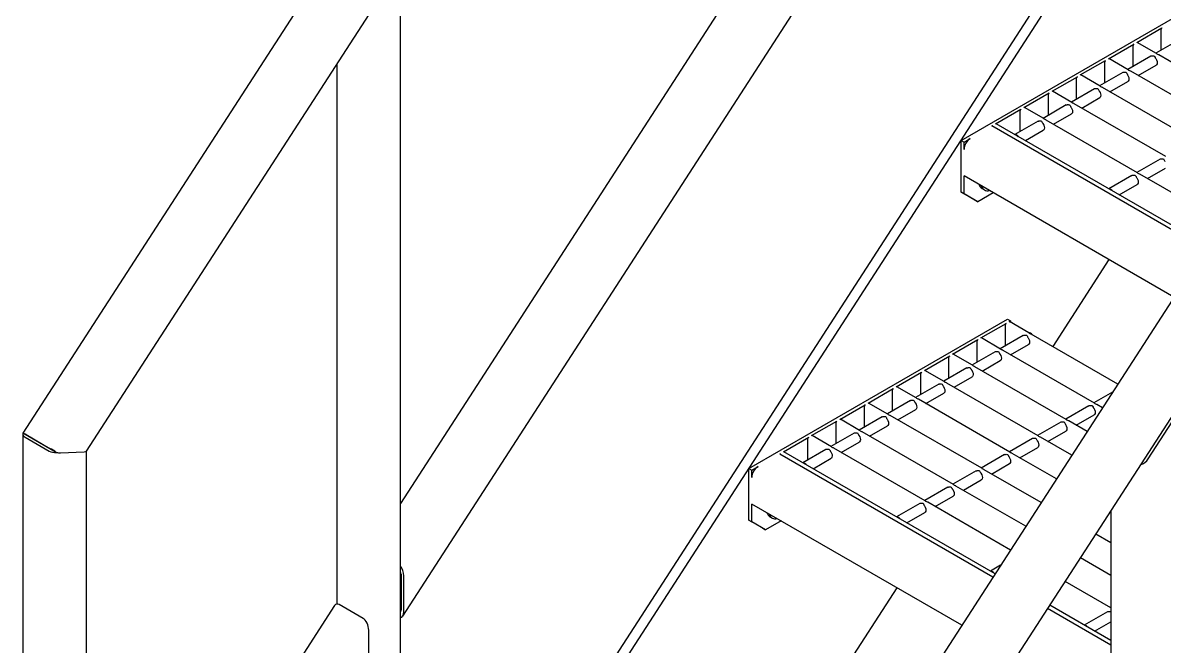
# Model space of a CAD drawing. Header units: millimetres. Extents: x 1293 to 41893, y 1011 to 26911.
# Drawn here: x 4877 to 5460, y 19074 to 19393 of the extents above; entities that cross this region are included whole.
import ezdxf

# ---------------------------------------------------------------- set-up
doc = ezdxf.new("R2010")
doc.units = ezdxf.units.MM
doc.header["$LTSCALE"] = 50

msp = doc.modelspace()

# ---------------------------------------------------------------- linework, layer by layer
at = {"color": 7, "linetype": 'Continuous', "lineweight": 25}
for p, q in [((6261.208068, 21323.3451045), (4877.1569314, 19183.257425)), ((4909.5711599, 19174.0650927), (6283.7970001, 21298.9604174)), ((6656.3393373, 21095.240678), (5272.2882007, 18955.1529985)), ((5304.7024293, 18945.9606662), (6678.9282694, 21070.855991)), ((4900.8061688, 18638.3449715), (6218.2297565, 20675.4098706)), ((4905.2962968, 18635.7528758), (6222.7198846, 20672.8177748)), ((5577.8739139, 19932.8236737), (5069.9059667, 19147.3787456)), ((5071.0589432, 19089.8487338), (5594.7736514, 19899.6420751)), ((5069.9059667, 18900.6262834), (5069.9059667, 19420.8193031)), ((5356.0395319, 19332.7141502), (5488.1241324, 19408.964967)), ((5445.6847619, 19382.7344547), (5458.5847466, 19390.1814574)), ((5458.2105692, 19378.763634), (5458.2105692, 19389.5333632)), ((5431.2880678, 19374.4234201), (5444.1880525, 19381.8704228)), ((5443.8138752, 19370.4525995), (5443.8138752, 19381.2223286)), ((5455.7972428, 19377.07557), (5445.9493237, 19382.7606527)), ((5467.3647256, 19384.048216), (5455.5418413, 19377.2230102)), ((5416.8913737, 19366.1123855), (5429.7913584, 19373.5593882)), ((5441.4005487, 19368.7645354), (5431.5526296, 19374.4496181)), ((5452.9680315, 19375.7371814), (5441.1451472, 19368.9119756)), ((5452.9680315, 19375.7371814), (5453.1683086, 19375.8221291)), ((5503.6919421, 19349.4265486), (5457.0457633, 19376.3548145)), ((5037.35167, 19371.645578), (5037.35167, 19096.0285863)), ((5438.5713374, 19367.4261468), (5426.7484531, 19360.600941)), ((5429.4171811, 19362.1415649), (5429.4171811, 19372.911294)), ((5438.5713374, 19367.4261468), (5438.7716146, 19367.5110946)), ((5489.2952481, 19341.1155141), (5442.6490693, 19368.0437799)), ((5446.437244, 19365.8569132), (5455.6136498, 19371.1543395)), ((5402.4946797, 19357.801351), (5415.3946644, 19365.2483536)), ((5415.020487, 19353.8305303), (5415.020487, 19364.6002595)), ((5427.0038547, 19360.4535009), (5417.1559356, 19366.1385836)), ((5432.0405499, 19357.5458786), (5441.2169557, 19362.8433049)), ((5388.0979856, 19349.4903164), (5400.9979703, 19356.937319)), ((5400.623793, 19345.5194957), (5400.623793, 19356.2892249)), ((5412.6071606, 19352.1424663), (5402.7592415, 19357.827549)), ((5424.1746434, 19359.1151123), (5412.3517591, 19352.2899065)), ((5424.1746434, 19359.1151123), (5424.3749205, 19359.20006)), ((5474.898554, 19332.8044795), (5428.2523752, 19359.7327453)), ((5409.7779493, 19350.8040777), (5397.955065, 19343.9788719)), ((5409.7779493, 19350.8040777), (5409.9782264, 19350.8890254)), ((5460.5018599, 19324.4934449), (5413.8556811, 19351.4217107)), ((5417.6438558, 19349.234844), (5426.8202617, 19354.5322704)), ((5373.7012915, 19341.1792818), (5386.6012763, 19348.6262845)), ((5386.2270989, 19337.2084612), (5386.2270989, 19347.9781903)), ((5398.2104666, 19343.8314317), (5388.3625474, 19349.5165144)), ((5403.2471618, 19340.9238095), (5412.4235676, 19346.2212358)), ((5371.8304049, 19340.0992419), (5372.2045822, 19340.3152499)), ((5480.62495, 19277.2934878), (5371.8304049, 19340.0992419)), ((5481.7264172, 19278.9966305), (5373.9658534, 19341.2054798)), ((5395.3812552, 19342.4930431), (5383.558371, 19335.6678373)), ((5395.3812552, 19342.4930431), (5395.5815324, 19342.5779908)), ((5446.1051659, 19316.1824103), (5399.4589871, 19343.1106761)), ((5356.0395319, 19306.3126639), (5356.0395319, 19332.7141502)), ((5356.0395319, 19332.7141502), (5357.5385983, 19331.8487576)), ((5357.5385983, 19331.8487576), (5360.759234, 19333.707991)), ((5388.8504677, 19332.6127749), (5398.0268735, 19337.9102012)), ((5357.5385983, 19328.1296864), (5357.5385983, 19331.8487576)), ((5457.6726486, 19323.1550563), (5445.8497643, 19316.3298505)), ((5457.6726486, 19323.1550563), (5457.8729258, 19323.240004)), ((5443.2759545, 19314.8440217), (5443.4762317, 19314.9289694)), ((5489.5539575, 19291.0999568), (5447.3536864, 19315.4616548)), ((5451.1418611, 19313.2747881), (5460.3182669, 19318.5722144)), ((5357.5385983, 19305.4472714), (5357.5385983, 19314.5653104)), ((5464.715446, 19252.6934332), (5357.5385983, 19314.5653104)), ((5443.2759545, 19314.8440217), (5431.4530703, 19308.0188159)), ((5436.745167, 19304.9637535), (5445.9215729, 19310.2611798)), ((5356.0395319, 19306.3126639), (5357.5385983, 19305.4472714)), ((5363.1105997, 19302.2292964), (5356.0395319, 19306.3126639)), ((5364.6096661, 19301.3639038), (5357.5385983, 19305.4472714)), ((5372.5081246, 19305.9235868), (5364.6096661, 19301.3639038)), ((5366.7783502, 19308.0970325), (5367.9733607, 19307.4071676)), ((5363.1105997, 19302.2292964), (5364.6096661, 19301.3639038)), ((5431.5595862, 19271.8339036), (5402.8558358, 19227.4507584)), ((5247.7044878, 19165.2011971), (5379.7890883, 19241.4520139)), ((5366.1431059, 19231.8435708), (5379.0430906, 19239.2905734)), ((5379.7890883, 19241.4520139), (5381.2881547, 19240.5866213)), ((5380.5398, 19240.1546054), (5381.2881547, 19240.5866213)), ((5390.6522809, 19234.4957207), (5380.8043618, 19240.1808034)), ((5381.2881547, 19240.5866213), (5381.2881547, 19239.9015157)), ((5378.6689133, 19227.8727501), (5378.6689133, 19238.6424793)), ((5436.0116956, 19208.310288), (5391.9008015, 19233.7749651)), ((5351.7464118, 19223.5325362), (5364.6463966, 19230.9795389)), ((5364.2722192, 19219.5617156), (5364.2722192, 19230.3314447)), ((5376.2555869, 19226.1846861), (5366.4076677, 19231.8697688)), ((5387.8230696, 19233.1573321), (5376.0001853, 19226.3321263)), ((5381.2922821, 19223.2770638), (5390.4686879, 19228.5744902)), ((5387.8230696, 19233.1573321), (5388.0233467, 19233.2422798)), ((5337.3497178, 19215.2215016), (5350.2497025, 19222.6685043)), ((5349.8755252, 19211.250681), (5349.8755252, 19222.0204101)), ((5361.8588928, 19217.8736515), (5352.0109737, 19223.5587342)), ((5373.4263755, 19224.8462975), (5361.6034913, 19218.0210917)), ((5373.4263755, 19224.8462975), (5373.6266527, 19224.9312452)), ((5424.1502862, 19198.5356647), (5377.5041074, 19225.4639305)), ((5359.0296815, 19216.5352629), (5347.2067972, 19209.7100571)), ((5359.0296815, 19216.5352629), (5359.2299586, 19216.6202106)), ((5409.7535921, 19190.2246301), (5363.1074133, 19217.152896)), ((5366.895588, 19214.9660293), (5376.0719939, 19220.2634556)), ((5322.9530237, 19206.910467), (5335.8530084, 19214.3574697)), ((5335.4788311, 19202.9396464), (5335.4788311, 19213.7093755)), ((5347.4621987, 19209.5626169), (5337.6142796, 19215.2476996)), ((5352.4988939, 19206.6549947), (5361.6752998, 19211.952421)), ((5308.5563297, 19198.5994325), (5321.4563144, 19206.0464351)), ((5321.082137, 19194.6286118), (5321.082137, 19205.398341)), ((5333.0655047, 19201.2515824), (5323.2175855, 19206.9366651)), ((5344.6329874, 19208.2242284), (5332.8101031, 19201.3990225)), ((5344.6329874, 19208.2242284), (5344.8332646, 19208.3091761)), ((5395.356898, 19181.9135956), (5348.7107193, 19208.8418614)), ((5318.6688106, 19192.9405478), (5308.8208915, 19198.6256305)), ((5330.2362933, 19199.9131938), (5318.4134091, 19193.087988)), ((5330.2362933, 19199.9131938), (5330.4365705, 19199.9981415)), ((5380.960204, 19173.602561), (5334.3140252, 19200.5308268)), ((5338.1021999, 19198.3439601), (5347.2786057, 19203.6413865)), ((5433.2950782, 19204.1097211), (5423.8948846, 19198.6831049)), ((5294.1596356, 19190.2883979), (5307.0596203, 19197.7354006)), ((5306.685443, 19186.3175772), (5306.685443, 19197.0873064)), ((5323.7055058, 19190.0329255), (5332.8819117, 19195.3303519)), ((5421.3210749, 19197.1972761), (5409.4981906, 19190.3720703)), ((5414.7902873, 19187.3170079), (5423.9666932, 19192.6144342)), ((5421.3210749, 19197.1972761), (5421.521352, 19197.2822238)), ((5428.1841553, 19196.2069617), (5425.3988067, 19197.8149092)), ((5279.7629415, 19181.9773633), (5292.6629262, 19189.424366)), ((5292.2887489, 19178.0065427), (5292.2887489, 19188.7762718)), ((5304.2721165, 19184.6295132), (5294.4241974, 19190.3145959)), ((5315.8395993, 19191.6021592), (5304.016715, 19184.7769534)), ((5309.3088117, 19181.721891), (5318.4852176, 19187.0193173)), ((5315.8395993, 19191.6021592), (5316.0398764, 19191.6871069)), ((5366.5635099, 19165.2915264), (5319.9173311, 19192.2197922)), ((5406.9243808, 19188.8862415), (5395.1014965, 19182.0610357)), ((5406.9243808, 19188.8862415), (5407.1246579, 19188.9711893)), ((5420.356615, 19184.1036353), (5411.0021126, 19189.5038746)), ((5451.6337696, 19170.2024377), (5463.846918, 19189.087006)), ((4877.074133, 19182.7869941), (4877.074133, 18826.4330227)), ((4894.1517339, 19173.4363537), (4877.153742, 19183.2490855)), ((4878.264451, 19181.1280528), (4890.4775993, 19174.0775523)), ((4878.7222947, 19182.5261632), (4890.935443, 19175.4756628)), ((5265.3662475, 19173.6663287), (5278.2662322, 19181.1133314)), ((5289.8754225, 19176.3184786), (5280.0275034, 19182.0035613)), ((5301.4429052, 19183.2911246), (5289.6200209, 19176.4659188)), ((5301.4429052, 19183.2911246), (5301.6431824, 19183.3760723)), ((5352.1668158, 19156.9804918), (5305.5206371, 19183.9087576)), ((5412.5290747, 19172.000309), (5396.6054186, 19181.19284)), ((5400.3935932, 19179.0059733), (5409.5699991, 19184.3033996)), ((5277.8920548, 19169.6955081), (5277.8920548, 19180.4652372)), ((5287.0462111, 19174.98009), (5287.2464883, 19175.0650377)), ((5337.7701218, 19148.6694572), (5291.123943, 19175.5977231)), ((5294.9121177, 19173.4108564), (5304.0885235, 19178.7082827)), ((5392.5276867, 19180.575207), (5380.7048024, 19173.7500011)), ((5385.9968992, 19170.6949387), (5395.173305, 19175.9923651)), ((5392.5276867, 19180.575207), (5392.7279639, 19180.6601547)), ((4896.2249632, 19173.2203169), (4908.4381116, 19173.6943439)), ((4909.6284296, 18864.8791846), (4909.6284296, 19174.1536458)), ((5263.4953608, 19172.5862888), (5263.8695381, 19172.8022968)), ((5372.2899059, 19109.7805348), (5263.4953608, 19172.5862888)), ((5373.3913732, 19111.4836774), (5265.6308093, 19173.6925267)), ((5287.0462111, 19174.98009), (5275.2233269, 19168.1548842)), ((5280.5154236, 19165.0998218), (5289.6918295, 19170.3972481)), ((5378.1309927, 19172.2641724), (5366.3081084, 19165.4389666)), ((5378.1309927, 19172.2641724), (5378.3312698, 19172.3491201)), ((5404.7015344, 19159.8969827), (5382.2087245, 19172.8818054)), ((5247.7044878, 19165.2011971), (5249.2035542, 19164.3358045)), ((5247.7044878, 19138.7997109), (5247.7044878, 19165.2011971)), ((5249.2035542, 19164.3358045), (5252.4241899, 19166.1950379)), ((5249.2035542, 19160.6167333), (5249.2035542, 19164.3358045)), ((5363.7342986, 19163.9531378), (5351.9114143, 19157.127932)), ((5363.7342986, 19163.9531378), (5363.9345757, 19164.0380855)), ((5396.8739941, 19147.7936564), (5367.8120304, 19164.5707708)), ((5371.6002051, 19162.3839041), (5380.776611, 19167.6813305)), ((5357.2035111, 19154.0728696), (5366.3799169, 19159.3702959)), ((5349.3376045, 19155.6421032), (5337.5147202, 19148.8168974)), ((5349.3376045, 19155.6421032), (5349.5378817, 19155.7270509)), ((5389.0464538, 19135.69033), (5353.4153364, 19156.2597363)), ((5249.2035542, 19137.9343183), (5249.2035542, 19147.0523573)), ((5356.3804019, 19085.1804802), (5249.2035542, 19147.0523573)), ((5334.9409105, 19147.3310686), (5323.1180262, 19140.5058628)), ((5334.9409105, 19147.3310686), (5335.1411876, 19147.4160164)), ((5381.2189135, 19123.5870037), (5339.0186423, 19147.9487017)), ((5342.806817, 19145.761835), (5351.9832228, 19151.0592613)), ((5258.4433061, 19140.5840794), (5259.6383166, 19139.8942145)), ((5328.4101229, 19137.4508004), (5337.5865288, 19142.7482268)), ((5432.4829393, 19143.5411516), (5432.4829393, 18867.9241598)), ((5247.7044878, 19138.7997109), (5249.2035542, 19137.9343183)), ((5254.7755556, 19134.7163433), (5247.7044878, 19138.7997109)), ((5256.274622, 19133.8509507), (5249.2035542, 19137.9343183)), ((5254.7755556, 19134.7163433), (5256.274622, 19133.8509507)), ((5264.1730805, 19138.4106337), (5256.274622, 19133.8509507)), ((5432.4829393, 19127.2370498), (5424.8051339, 19131.6693526)), ((5432.4829393, 19110.6149806), (5416.9775936, 19119.5660262)), ((5070.1524896, 19111.2900829), (5070.1524896, 19092.8795415)), ((5376.2256744, 19115.8662128), (5371.0127255, 19112.8568414)), ((5071.5893306, 19092.0500709), (5071.5893306, 19110.4606123)), ((5432.4829393, 19093.9929115), (5409.1500533, 19107.4626999)), ((5323.2245421, 19104.3209506), (5294.5207917, 19059.9378053)), ((5036.1986935, 19095.2589084), (4909.6284296, 18899.549765)), ((5050.7551364, 19088.6800216), (5038.5419881, 19095.7305221)), ((5432.4829393, 19075.0318362), (5400.2210457, 19093.656231)), ((5432.4829393, 19077.3708423), (5401.322513, 19095.3593736)), ((5430.7303091, 19092.0330259), (5418.9074248, 19085.2078201)), ((5430.7303091, 19092.0330259), (5430.9305862, 19092.1179736)), ((5053.6288183, 19064.2786469), (5053.6288183, 19082.6891882)), ((5424.1995215, 19082.1527576), (5432.4829393, 19086.9346729))]:
    msp.add_line(p, q, dxfattribs=at)
at = {"color": 7, "linetype": 'Continuous', "lineweight": 25, "flags": 128}
for points in [[(5455.4133727, 19374.5260813), (5455.8188948, 19373.8101722), (5456.0766273, 19373.0590182), (5456.1616431, 19372.3452689), (5456.0657196, 19371.7379564), (5455.7981343, 19371.2958184), (5455.6136498, 19371.1543395)], [(5441.0166786, 19366.2150467), (5441.4222007, 19365.4991377), (5441.6799333, 19364.7479836), (5441.764949, 19364.0342344), (5441.6690255, 19363.4269218), (5441.4014402, 19362.9847838), (5441.2169557, 19362.8433049)], [(5426.6199845, 19357.9040121), (5427.0255066, 19357.1881031), (5427.2832392, 19356.4369491), (5427.368255, 19355.7231998), (5427.2723315, 19355.1158873), (5427.0047462, 19354.6737493), (5426.8202617, 19354.5322704)], [(5412.2232905, 19349.5929775), (5412.6288126, 19348.8770685), (5412.8865451, 19348.1259145), (5412.9715609, 19347.4121652), (5412.8756374, 19346.8048527), (5412.6080521, 19346.3627147), (5412.4235676, 19346.2212358)], [(5397.8265964, 19341.2819429), (5398.2321185, 19340.5660339), (5398.4898511, 19339.8148799), (5398.5748669, 19339.1011306), (5398.4789433, 19338.4938181), (5398.211358, 19338.0516801), (5398.0268735, 19337.9102012)], [(5445.7212957, 19313.6329216), (5446.1268178, 19312.9170125), (5446.3845504, 19312.1658585), (5446.4695662, 19311.4521092), (5446.3736427, 19310.8447967), (5446.1060573, 19310.4026587), (5445.9215729, 19310.2611798)], [(5390.2684108, 19231.9462319), (5390.6739329, 19231.2303229), (5390.9316654, 19230.4791689), (5391.0166812, 19229.7654196), (5390.9207577, 19229.1581071), (5390.6531724, 19228.7159691), (5390.4686879, 19228.5744902)], [(5375.8717167, 19223.6351973), (5376.2772388, 19222.9192883), (5376.5349714, 19222.1681343), (5376.6199872, 19221.454385), (5376.5240637, 19220.8470725), (5376.2564783, 19220.4049345), (5376.0719939, 19220.2634556)], [(5361.4750226, 19215.3241628), (5361.8805447, 19214.6082537), (5362.1382773, 19213.8570997), (5362.2232931, 19213.1433504), (5362.1273696, 19212.5360379), (5361.8597843, 19212.0938999), (5361.6752998, 19211.952421)], [(5347.0783286, 19207.0131282), (5347.4838507, 19206.2972192), (5347.7415832, 19205.5460651), (5347.826599, 19204.8323159), (5347.7306755, 19204.2250034), (5347.4630902, 19203.7828653), (5347.2786057, 19203.6413865)], [(5332.6816345, 19198.7020936), (5333.0871566, 19197.9861846), (5333.3448892, 19197.2350306), (5333.429905, 19196.5212813), (5333.3339815, 19195.9139688), (5333.0663961, 19195.4718308), (5332.8819117, 19195.3303519)], [(5423.766416, 19195.986176), (5424.1719381, 19195.2702669), (5424.4296707, 19194.5191129), (5424.5146865, 19193.8053636), (5424.418763, 19193.1980511), (5424.1511776, 19192.7559131), (5423.9666932, 19192.6144342)], [(5318.2849405, 19190.391059), (5318.6904626, 19189.67515), (5318.9481951, 19188.923996), (5319.0332109, 19188.2102467), (5318.9372874, 19187.6029342), (5318.6697021, 19187.1607962), (5318.4852176, 19187.0193173)], [(5409.369722, 19187.6751414), (5409.7752441, 19186.9592323), (5410.0329766, 19186.2080783), (5410.1179924, 19185.4943291), (5410.0220689, 19184.8870165), (5409.7544836, 19184.4448785), (5409.5699991, 19184.3033996)], [(5303.8882464, 19182.0800244), (5304.2937685, 19181.3641154), (5304.551501, 19180.6129614), (5304.6365168, 19179.8992121), (5304.5405933, 19179.2918996), (5304.273008, 19178.8497616), (5304.0885235, 19178.7082827)], [(5394.9730279, 19179.3641068), (5395.37855, 19178.6481978), (5395.6362826, 19177.8970438), (5395.7212983, 19177.1832945), (5395.6253748, 19176.575982), (5395.3577895, 19176.1338439), (5395.173305, 19175.9923651)], [(5289.4915523, 19173.7689899), (5289.8970744, 19173.0530808), (5290.154807, 19172.3019268), (5290.2398228, 19171.5881776), (5290.1438993, 19170.980865), (5289.8763139, 19170.538727), (5289.6918295, 19170.3972481)], [(5380.5763338, 19171.0530722), (5380.9818559, 19170.3371632), (5381.2395885, 19169.5860092), (5381.3246043, 19168.8722599), (5381.2286808, 19168.2649474), (5380.9610955, 19167.8228094), (5380.776611, 19167.6813305)], [(5366.1796398, 19162.7420376), (5366.5851619, 19162.0261286), (5366.8428944, 19161.2749746), (5366.9279102, 19160.5612253), (5366.8319867, 19159.9539128), (5366.5644014, 19159.5117748), (5366.3799169, 19159.3702959)], [(5351.7829457, 19154.4310031), (5352.1884678, 19153.715094), (5352.4462004, 19152.96394), (5352.5312161, 19152.2501907), (5352.4352926, 19151.6428782), (5352.1677073, 19151.2007402), (5351.9832228, 19151.0592613)], [(5337.3862516, 19146.1199685), (5337.7917737, 19145.4040595), (5338.0495063, 19144.6529054), (5338.1345221, 19143.9391562), (5338.0385986, 19143.3318437), (5337.7710133, 19142.8897056), (5337.5865288, 19142.7482268)]]:
    msp.add_lwpolyline(points, dxfattribs=at)
at = {"color": 7, "linetype": 'Continuous', "lineweight": 25}
for centre, radius, start, end in [((5459.0229544, 19389.4963952), 0.8132259, 122.60547834, 177.3945215138), ((5444.6262604, 19381.1853606), 0.8132259, 122.6054783408, 177.3945215139), ((5445.8397654, 19382.5180883), 0.2661588, 65.6928809544, 125.6175774757), ((5430.2295663, 19372.874326), 0.8132259, 122.6054783407, 177.3945215139), ((5431.4430713, 19374.2070538), 0.2661588, 65.6928809559, 125.617577474), ((5415.8328722, 19364.5632914), 0.8132259, 122.60547834, 177.3945215139), ((5417.0463773, 19365.8960192), 0.2661588, 65.6928809543, 125.6175774761), ((5401.4361782, 19356.2522569), 0.8132259, 122.6054783401, 177.3945215139), ((5402.6496832, 19357.5849846), 0.2661588, 65.6928809554, 125.6175774743), ((5387.0394841, 19347.9412223), 0.8132259, 122.6054783402, 177.3945215139), ((5388.2529891, 19349.27395), 0.2661588, 65.6928809534, 125.6175774763), ((5372.6086012, 19339.6675435), 0.7633838, 121.9546285228, 151.1432001715), ((5373.8562951, 19340.9629154), 0.2661588, 65.6928809505, 125.6175774774), ((5364.5309959, 19327.8114935), 6.9996336, 122.60547834, 177.3945215144), ((5383.451537, 19333.18696), 2.4244652, 35.2646626075, 84.7407139251), ((5368.5673406, 19310.9880425), 3.3998528, 195.28401871, 238.20445507), ((5369.6047, 19310.2330365), 3.2287492, 194.9407146414, 285.0646618913), ((5431.3462363, 19305.5379386), 2.4244652, 35.2646626075, 84.7407139251), ((5379.4812985, 19238.6055112), 0.8132259, 122.6054783395, 177.3945215148), ((5380.6948035, 19239.938239), 0.2661588, 65.6928809544, 125.6175774752), ((5390.2900455, 19232.1622835), 2.4244652, 35.2646626079, 84.7407139247), ((5365.0846044, 19230.2944767), 0.8132259, 122.6054783403, 177.3945215146), ((5366.2981094, 19231.6272044), 0.2661588, 65.6928809526, 125.6175774752), ((5350.6879103, 19221.9834421), 0.8132259, 122.6054783394, 177.3945215151), ((5351.9014154, 19223.3161698), 0.2661588, 65.6928809558, 125.6175774743), ((5336.2912163, 19213.6724075), 0.8132259, 122.60547834, 177.3945215141), ((5337.5047213, 19215.0051353), 0.2661588, 65.6928809558, 125.6175774739), ((5321.8945222, 19205.3613729), 0.8132259, 122.6054783401, 177.3945215139), ((5323.1080272, 19206.6941007), 0.2661588, 65.6928809541, 125.6175774758), ((5308.7113332, 19198.3830661), 0.2661588, 65.6928809559, 125.6175774735), ((5307.4978281, 19197.0503384), 0.8132259, 122.6054783394, 177.3945215153), ((5293.1011341, 19188.7393038), 0.8132259, 122.6054783403, 177.3945215146), ((5294.3146391, 19190.0720315), 0.2661588, 65.6928809541, 125.6175774743), ((4878.9369866, 19182.8315713), 1.8314692, 166.8226006011, 248.4562872504), ((4876.3376489, 19179.4152404), 3.9197419, 52.5284034951, 77.9830698206), ((5278.70444, 19180.4282692), 0.8132259, 122.6054783397, 177.3945215148), ((5279.9179451, 19181.7609969), 0.2661588, 65.6928809558, 125.6175774743), ((4864.8002578, 19130.7006892), 51.844442, 55.5181540322, 59.7278590465), ((4893.3255474, 19179.5494041), 6.1686279, 242.5042650815, 277.6969593149), ((5264.2735571, 19172.1545905), 0.7633838, 121.9546285236, 151.1432001707), ((5265.521251, 19173.4499624), 0.2661588, 65.6928809526, 125.6175774767), ((5256.1959518, 19160.2985404), 6.9996336, 122.6054783401, 177.3945215144), ((5275.1164929, 19165.6740069), 2.4244652, 35.2646626081, 84.7407139246), ((5260.2322966, 19143.4750894), 3.3998528, 195.2840187098, 238.2044550703), ((5261.269656, 19142.7200834), 3.2287492, 194.9407146412, 285.0646618915), ((5323.0111923, 19138.0249855), 2.4244652, 35.2646626081, 84.7407139247), ((5370.9058916, 19110.3759641), 2.4244652, 35.2646626079, 84.7407139249), ((5418.8005909, 19082.7269427), 2.4244652, 35.264662608, 84.7407139248)]:
    msp.add_arc(centre, radius, start, end, dxfattribs=at)
for centre, major_axis, ratio, start_param, end_param in [((4893.3512813, 19174.8792582), (4.0496573, -1.1954056), 0.2853703663, 4.9946861633, 5.5818263169), ((4905.5644296, 19175.3532852), (4.0496573, -1.1954056), 0.2853703663, 5.5818263169, 6.199146134), ((5448.7600877, 19171.861379), (3.0191428, 4.3512087), 0.6252181078, 3.7363115455, 4.7643820231), ((5068.7156486, 19112.1195535), (-1.4725211, 4.5700254), 0.5399833694, 4.1743929021, 5.3181106425), ((5068.7156486, 19112.1195535), (-0.7362606, 2.2850127), 0.5399833694, 4.1743929021, 4.7688956248), ((5038.5419881, 19091.39863), (-1.4725211, 4.5700254), 0.5399833694, 5.7451892289, 6.6986657386), ((5050.7551364, 19084.3481295), (-1.4725211, 4.5700254), 0.5399833694, 4.1743929021, 5.7451892289), ((5068.7156486, 19093.7090122), (-0.7362606, 2.2850127), 0.5399833694, 3.557073085, 4.1743929021), ((5068.7156486, 19093.7090122), (-1.4725211, 4.5700254), 0.5399833694, 3.0306751617, 4.1743929021)]:
    msp.add_ellipse(centre, major_axis=major_axis, ratio=ratio, start_param=start_param, end_param=end_param, dxfattribs=at)
for points, knots in [([(5453.1683086, 19375.8221291), (5453.2327237, 19375.8382872), (5453.443974, 19375.8912778), (5453.9600678, 19375.9283017), (5454.4200931, 19375.8760166), (5454.6624024, 19375.8227741), (5454.665018, 19375.8221994)], [0, 0, 0, 0, 0.1723614537, 0.5652622383, 0.9953071929, 1, 1, 1, 1]), ([(5454.665018, 19375.8221994), (5454.666017, 19375.8206874), (5454.7910742, 19375.6314308), (5454.9772165, 19375.2795153), (5455.2362278, 19374.7957236), (5455.3694975, 19374.5928661), (5455.4133727, 19374.5260813)], [0, 0, 0, 0, 0.00469712726, 0.5879730072, 0.8643521995, 1, 1, 1, 1]), ([(5456.1617273, 19376.6862313), (5456.1607285, 19376.68774), (5456.0444952, 19376.863314), (5455.9184843, 19376.9641357), (5455.7935563, 19377.0640911)], [0, 0, 0, 0, 0.0085933525, 1, 1, 1, 1]), ([(5457.0341324, 19376.3380703), (5456.9831161, 19376.3742129), (5456.7239005, 19376.5578549), (5456.4066021, 19376.6319631), (5456.1643424, 19376.6856517), (5456.1617273, 19376.6862313)], [0, 0, 0, 0, 0.1951000564, 0.9913114514, 1, 1, 1, 1]), ([(5438.7716146, 19367.5110946), (5438.8360296, 19367.5272526), (5439.0472799, 19367.5802433), (5439.5633737, 19367.6172671), (5440.023399, 19367.5649821), (5440.2657083, 19367.5117395), (5440.2683239, 19367.5111648)], [0, 0, 0, 0, 0.1723614537, 0.5652622383, 0.9953071929, 1, 1, 1, 1]), ([(5440.2683239, 19367.5111648), (5440.269323, 19367.5096529), (5440.3943801, 19367.3203962), (5440.5805224, 19366.9684807), (5440.8395337, 19366.484689), (5440.9728035, 19366.2818315), (5441.0166786, 19366.2150467)], [0, 0, 0, 0, 0.0046971273, 0.5879730072, 0.8643521995, 1, 1, 1, 1]), ([(5441.7650333, 19368.3751967), (5441.7640344, 19368.3767055), (5441.6478011, 19368.5522794), (5441.5217903, 19368.6531012), (5441.3968623, 19368.7530565)], [0, 0, 0, 0, 0.0085933525, 1, 1, 1, 1]), ([(5442.6374383, 19368.0270357), (5442.5864221, 19368.0631783), (5442.3272064, 19368.2468203), (5442.009908, 19368.3209285), (5441.7676484, 19368.3746171), (5441.7650333, 19368.3751967)], [0, 0, 0, 0, 0.19510005641, 0.99131145138, 1, 1, 1, 1]), ([(5424.3749205, 19359.20006), (5424.4393356, 19359.216218), (5424.6505859, 19359.2692087), (5425.1666797, 19359.3062325), (5425.6267049, 19359.2539475), (5425.8690142, 19359.2007049), (5425.8716299, 19359.2001302)], [0, 0, 0, 0, 0.1723614537, 0.5652622383, 0.9953071929, 1, 1, 1, 1]), ([(5425.8716299, 19359.2001302), (5425.8726289, 19359.1986183), (5425.997686, 19359.0093616), (5426.1838284, 19358.6574461), (5426.4428397, 19358.1736544), (5426.5761094, 19357.970797), (5426.6199845, 19357.9040121)], [0, 0, 0, 0, 0.0046971273, 0.5879730072, 0.8643521995, 1, 1, 1, 1]), ([(5427.3683392, 19360.0641621), (5427.3673404, 19360.0656709), (5427.2511071, 19360.2412448), (5427.1250962, 19360.3420666), (5427.0001682, 19360.442022)], [0, 0, 0, 0, 0.0085933525, 1, 1, 1, 1]), ([(5428.2407442, 19359.7160012), (5428.189728, 19359.7521437), (5427.9305123, 19359.9357857), (5427.6132139, 19360.0098939), (5427.3709543, 19360.0635826), (5427.3683392, 19360.0641621)], [0, 0, 0, 0, 0.1951000564, 0.9913114514, 1, 1, 1, 1]), ([(5409.9782264, 19350.8890254), (5410.0426415, 19350.9051835), (5410.2538918, 19350.9581741), (5410.7699856, 19350.9951979), (5411.2300109, 19350.9429129), (5411.4723202, 19350.8896703), (5411.4749358, 19350.8890956)], [0, 0, 0, 0, 0.1723614537, 0.5652622383, 0.9953071929, 1, 1, 1, 1]), ([(5411.4749358, 19350.8890956), (5411.4759348, 19350.8875837), (5411.600992, 19350.698327), (5411.7871343, 19350.3464116), (5412.0461456, 19349.8626198), (5412.1794153, 19349.6597624), (5412.2232905, 19349.5929775)], [0, 0, 0, 0, 0.0046971273, 0.5879730072, 0.8643521995, 1, 1, 1, 1]), ([(5412.9716451, 19351.7531275), (5412.9706463, 19351.7546363), (5412.854413, 19351.9302102), (5412.7284021, 19352.031032), (5412.6034741, 19352.1309874)], [0, 0, 0, 0, 0.0085933525, 1, 1, 1, 1]), ([(5413.8440502, 19351.4049666), (5413.7930339, 19351.4411092), (5413.5338183, 19351.6247511), (5413.2165199, 19351.6988593), (5412.9742602, 19351.752548), (5412.9716451, 19351.7531275)], [0, 0, 0, 0, 0.19510005641, 0.99131145138, 1, 1, 1, 1]), ([(5395.5815324, 19342.5779908), (5395.6459474, 19342.5941489), (5395.8571977, 19342.6471395), (5396.3732915, 19342.6841633), (5396.8333168, 19342.6318783), (5397.0756261, 19342.5786358), (5397.0782417, 19342.578061)], [0, 0, 0, 0, 0.1723614537, 0.5652622383, 0.9953071929, 1, 1, 1, 1]), ([(5397.0782417, 19342.578061), (5397.0792408, 19342.5765491), (5397.2042979, 19342.3872925), (5397.3904402, 19342.035377), (5397.6494515, 19341.5515853), (5397.7827213, 19341.3487278), (5397.8265964, 19341.2819429)], [0, 0, 0, 0, 0.00469712726, 0.5879730072, 0.8643521995, 1, 1, 1, 1]), ([(5398.5749511, 19343.442093), (5398.5739522, 19343.4436017), (5398.4577189, 19343.6191757), (5398.3317081, 19343.7199974), (5398.2067801, 19343.8199528)], [0, 0, 0, 0, 0.0085933525, 1, 1, 1, 1]), ([(5399.4473561, 19343.093932), (5399.3963399, 19343.1300746), (5399.1371242, 19343.3137166), (5398.8198258, 19343.3878247), (5398.5775662, 19343.4415134), (5398.5749511, 19343.442093)], [0, 0, 0, 0, 0.19510005641, 0.99131145138, 1, 1, 1, 1]), ([(5457.8729258, 19323.240004), (5457.9373408, 19323.2561621), (5458.1485911, 19323.3091527), (5458.6646849, 19323.3461765), (5459.1247102, 19323.2938915), (5459.3670195, 19323.240649), (5459.3696351, 19323.2400742)], [0, 0, 0, 0, 0.1723614537, 0.5652622384, 0.9953071929, 1, 1, 1, 1]), ([(5459.3696351, 19323.2400742), (5459.3706341, 19323.2385623), (5459.4956913, 19323.0493056), (5459.6818336, 19322.6973902), (5459.9408449, 19322.2135985), (5460.0741146, 19322.010741), (5460.1179898, 19321.9439561)], [0, 0, 0, 0, 0.0046971273, 0.5879730073, 0.8643521995, 1, 1, 1, 1]), ([(5443.4762317, 19314.9289694), (5443.5406468, 19314.9451275), (5443.7518971, 19314.9981181), (5444.2679909, 19315.035142), (5444.7280161, 19314.9828569), (5444.9703254, 19314.9296144), (5444.972941, 19314.9290397)], [0, 0, 0, 0, 0.1723614537, 0.5652622384, 0.9953071929, 1, 1, 1, 1]), ([(5444.972941, 19314.9290397), (5444.9739401, 19314.9275277), (5445.0989972, 19314.7382711), (5445.2851395, 19314.3863556), (5445.5441509, 19313.9025639), (5445.6774206, 19313.6997064), (5445.7212957, 19313.6329216)], [0, 0, 0, 0, 0.0046971273, 0.5879730073, 0.8643521995, 1, 1, 1, 1]), ([(5446.4696504, 19315.7930716), (5446.4686516, 19315.7945803), (5446.3524182, 19315.9701543), (5446.2264074, 19316.070976), (5446.1014794, 19316.1709314)], [0, 0, 0, 0, 0.0085933525, 1, 1, 1, 1]), ([(5447.3420554, 19315.4449106), (5447.2910392, 19315.4810532), (5447.0318235, 19315.6646952), (5446.7145251, 19315.7388034), (5446.4722655, 19315.792492), (5446.4696504, 19315.7930716)], [0, 0, 0, 0, 0.1951000565, 0.9913114514, 1, 1, 1, 1]), ([(5388.0233467, 19233.2422798), (5388.0877618, 19233.2584379), (5388.2990121, 19233.3114285), (5388.8151059, 19233.3484523), (5389.2751312, 19233.2961673), (5389.5174405, 19233.2429247), (5389.5200561, 19233.24235)], [0, 0, 0, 0, 0.1723614537, 0.5652622383, 0.9953071929, 1, 1, 1, 1]), ([(5391.0167655, 19234.1063819), (5391.0157666, 19234.1078907), (5390.8995333, 19234.2834646), (5390.7735224, 19234.3842864), (5390.6485944, 19234.4842418)], [0, 0, 0, 0, 0.0085933525, 1, 1, 1, 1]), ([(5391.8891705, 19233.758221), (5391.8381542, 19233.7943636), (5391.5789386, 19233.9780055), (5391.2616402, 19234.0521137), (5391.0193805, 19234.1058024), (5391.0167655, 19234.1063819)], [0, 0, 0, 0, 0.1951000564, 0.9913114514, 1, 1, 1, 1]), ([(5389.5200561, 19233.24235), (5389.5210551, 19233.2408381), (5389.6461123, 19233.0515814), (5389.8322546, 19232.699666), (5390.0912659, 19232.2158742), (5390.2245356, 19232.0130168), (5390.2684108, 19231.9462319)], [0, 0, 0, 0, 0.0046971273, 0.5879730072, 0.8643521995, 1, 1, 1, 1]), ([(5373.6266527, 19224.9312452), (5373.6910678, 19224.9474033), (5373.9023181, 19225.0003939), (5374.4184119, 19225.0374177), (5374.8784371, 19224.9851327), (5375.1207464, 19224.9318902), (5375.123362, 19224.9313154)], [0, 0, 0, 0, 0.1723614537, 0.5652622383, 0.9953071929, 1, 1, 1, 1]), ([(5375.123362, 19224.9313154), (5375.1243611, 19224.9298035), (5375.2494182, 19224.7405468), (5375.4355605, 19224.3886314), (5375.6945718, 19223.9048397), (5375.8278416, 19223.7019822), (5375.8717167, 19223.6351973)], [0, 0, 0, 0, 0.00469712726, 0.5879730072, 0.8643521995, 1, 1, 1, 1]), ([(5376.6200714, 19225.7953474), (5376.6190726, 19225.7968561), (5376.5028392, 19225.9724301), (5376.3768284, 19226.0732518), (5376.2519004, 19226.1732072)], [0, 0, 0, 0, 0.0085933525, 1, 1, 1, 1]), ([(5377.4924764, 19225.4471864), (5377.4414602, 19225.483329), (5377.1822445, 19225.666971), (5376.8649461, 19225.7410791), (5376.6226865, 19225.7947678), (5376.6200714, 19225.7953474)], [0, 0, 0, 0, 0.19510005641, 0.99131145138, 1, 1, 1, 1]), ([(5359.2299586, 19216.6202106), (5359.2943737, 19216.6363687), (5359.505624, 19216.6893593), (5360.0217178, 19216.7263832), (5360.481743, 19216.6740981), (5360.7240523, 19216.6208556), (5360.726668, 19216.6202809)], [0, 0, 0, 0, 0.1723614537, 0.5652622383, 0.9953071929, 1, 1, 1, 1]), ([(5360.726668, 19216.6202809), (5360.727667, 19216.6187689), (5360.8527241, 19216.4295123), (5361.0388665, 19216.0775968), (5361.2978778, 19215.5938051), (5361.4311475, 19215.3909476), (5361.4750226, 19215.3241628)], [0, 0, 0, 0, 0.0046971273, 0.5879730072, 0.8643521995, 1, 1, 1, 1]), ([(5362.2233773, 19217.4843128), (5362.2223785, 19217.4858215), (5362.1061452, 19217.6613955), (5361.9801343, 19217.7622173), (5361.8552063, 19217.8621726)], [0, 0, 0, 0, 0.0085933525, 1, 1, 1, 1]), ([(5363.0957824, 19217.1361518), (5363.0447661, 19217.1722944), (5362.7855504, 19217.3559364), (5362.468252, 19217.4300446), (5362.2259924, 19217.4837332), (5362.2233773, 19217.4843128)], [0, 0, 0, 0, 0.1951000564, 0.9913114514, 1, 1, 1, 1]), ([(5344.8332646, 19208.3091761), (5344.8976796, 19208.3253341), (5345.1089299, 19208.3783248), (5345.6250237, 19208.4153486), (5346.085049, 19208.3630636), (5346.3273583, 19208.309821), (5346.3299739, 19208.3092463)], [0, 0, 0, 0, 0.1723614537, 0.5652622383, 0.9953071929, 1, 1, 1, 1]), ([(5346.3299739, 19208.3092463), (5346.3309729, 19208.3077344), (5346.4560301, 19208.1184777), (5346.6421724, 19207.7665622), (5346.9011837, 19207.2827705), (5347.0344534, 19207.079913), (5347.0783286, 19207.0131282)], [0, 0, 0, 0, 0.0046971273, 0.5879730072, 0.8643521995, 1, 1, 1, 1]), ([(5347.8266833, 19209.1732782), (5347.8256844, 19209.174787), (5347.7094511, 19209.3503609), (5347.5834402, 19209.4511827), (5347.4585122, 19209.551138)], [0, 0, 0, 0, 0.0085933525, 1, 1, 1, 1]), ([(5348.6990883, 19208.8251172), (5348.648072, 19208.8612598), (5348.3888564, 19209.0449018), (5348.071558, 19209.11901), (5347.8292983, 19209.1726987), (5347.8266833, 19209.1732782)], [0, 0, 0, 0, 0.1951000564, 0.9913114514, 1, 1, 1, 1]), ([(5330.4365705, 19199.9981415), (5330.5009856, 19200.0142995), (5330.7122359, 19200.0672902), (5331.2283297, 19200.104314), (5331.6883549, 19200.052029), (5331.9306642, 19199.9987864), (5331.9332798, 19199.9982117)], [0, 0, 0, 0, 0.1723614537, 0.5652622383, 0.9953071929, 1, 1, 1, 1]), ([(5331.9332798, 19199.9982117), (5331.9342789, 19199.9966998), (5332.059336, 19199.8074431), (5332.2454783, 19199.4555276), (5332.5044896, 19198.9717359), (5332.6377594, 19198.7688785), (5332.6816345, 19198.7020936)], [0, 0, 0, 0, 0.0046971273, 0.5879730072, 0.8643521995, 1, 1, 1, 1]), ([(5333.4299892, 19200.8622436), (5333.4289904, 19200.8637524), (5333.312757, 19201.0393263), (5333.1867462, 19201.1401481), (5333.0618182, 19201.2401035)], [0, 0, 0, 0, 0.0085933525, 1, 1, 1, 1]), ([(5334.3023942, 19200.5140827), (5334.251378, 19200.5502253), (5333.9921623, 19200.7338672), (5333.6748639, 19200.8079754), (5333.4326043, 19200.8616641), (5333.4299892, 19200.8622436)], [0, 0, 0, 0, 0.19510005641, 0.99131145138, 1, 1, 1, 1]), ([(5424.5147707, 19198.146326), (5424.5137719, 19198.1478347), (5424.3975386, 19198.3234087), (5424.2715277, 19198.4242304), (5424.1465997, 19198.5241858)], [0, 0, 0, 0, 0.0085933525, 1, 1, 1, 1]), ([(5319.0332951, 19192.551209), (5319.0322963, 19192.5527178), (5318.916063, 19192.7282918), (5318.7900521, 19192.8291135), (5318.6651241, 19192.9290689)], [0, 0, 0, 0, 0.0085933525, 1, 1, 1, 1]), ([(5319.9057002, 19192.2030481), (5319.8546839, 19192.2391907), (5319.5954683, 19192.4228326), (5319.2781699, 19192.4969408), (5319.0359102, 19192.5506295), (5319.0332951, 19192.551209)], [0, 0, 0, 0, 0.19510005641, 0.99131145138, 1, 1, 1, 1]), ([(5421.521352, 19197.2822238), (5421.5857671, 19197.2983819), (5421.7970174, 19197.3513725), (5422.3131112, 19197.3883964), (5422.7731364, 19197.3361113), (5423.0154457, 19197.2828688), (5423.0180613, 19197.282294)], [0, 0, 0, 0, 0.1723614537, 0.5652622384, 0.9953071929, 1, 1, 1, 1]), ([(5423.0180613, 19197.282294), (5423.0190604, 19197.2807821), (5423.1441175, 19197.0915255), (5423.3302598, 19196.73961), (5423.5892712, 19196.2558183), (5423.7225409, 19196.0529608), (5423.766416, 19195.986176)], [0, 0, 0, 0, 0.0046971273, 0.5879730073, 0.8643521995, 1, 1, 1, 1]), ([(5425.3871757, 19197.798165), (5425.3361595, 19197.8343076), (5425.0769438, 19198.0179496), (5424.7596454, 19198.0920577), (5424.5173858, 19198.1457464), (5424.5147707, 19198.146326)], [0, 0, 0, 0, 0.1951000565, 0.9913114514, 1, 1, 1, 1]), ([(5316.0398764, 19191.6871069), (5316.1042915, 19191.703265), (5316.3155418, 19191.7562556), (5316.8316356, 19191.7932794), (5317.2916608, 19191.7409944), (5317.5339702, 19191.6877519), (5317.5365858, 19191.6871771)], [0, 0, 0, 0, 0.1723614537, 0.5652622383, 0.9953071929, 1, 1, 1, 1]), ([(5317.5365858, 19191.6871771), (5317.5375848, 19191.6856652), (5317.6626419, 19191.4964085), (5317.8487843, 19191.1444931), (5318.1077956, 19190.6607014), (5318.2410653, 19190.4578439), (5318.2849405, 19190.391059)], [0, 0, 0, 0, 0.00469712726, 0.5879730072, 0.8643521995, 1, 1, 1, 1]), ([(5407.1246579, 19188.9711893), (5407.189073, 19188.9873473), (5407.4003233, 19189.040338), (5407.9164171, 19189.0773618), (5408.3764424, 19189.0250768), (5408.6187517, 19188.9718342), (5408.6213673, 19188.9712595)], [0, 0, 0, 0, 0.1723614537, 0.5652622384, 0.9953071929, 1, 1, 1, 1]), ([(5408.6213673, 19188.9712595), (5408.6223663, 19188.9697476), (5408.7474235, 19188.7804909), (5408.9335658, 19188.4285754), (5409.1925771, 19187.9447837), (5409.3258468, 19187.7419262), (5409.369722, 19187.6751414)], [0, 0, 0, 0, 0.0046971273, 0.5879730073, 0.8643521995, 1, 1, 1, 1]), ([(5410.1180766, 19189.8352914), (5410.1170778, 19189.8368002), (5410.0008445, 19190.0123741), (5409.8748336, 19190.1131959), (5409.7499056, 19190.2131512)], [0, 0, 0, 0, 0.0085933525, 1, 1, 1, 1]), ([(5410.9904817, 19189.4871304), (5410.9394654, 19189.523273), (5410.6802498, 19189.706915), (5410.3629514, 19189.7810232), (5410.1206917, 19189.8347118), (5410.1180766, 19189.8352914)], [0, 0, 0, 0, 0.1951000565, 0.9913114514, 1, 1, 1, 1]), ([(5301.6431824, 19183.3760723), (5301.7075974, 19183.3922304), (5301.9188477, 19183.445221), (5302.4349415, 19183.4822448), (5302.8949668, 19183.4299598), (5303.1372761, 19183.3767173), (5303.1398917, 19183.3761425)], [0, 0, 0, 0, 0.1723614537, 0.5652622383, 0.9953071929, 1, 1, 1, 1]), ([(5303.1398917, 19183.3761425), (5303.1408908, 19183.3746306), (5303.2659479, 19183.185374), (5303.4520902, 19182.8334585), (5303.7111015, 19182.3496668), (5303.8443712, 19182.1468093), (5303.8882464, 19182.0800244)], [0, 0, 0, 0, 0.00469712726, 0.5879730072, 0.8643521995, 1, 1, 1, 1]), ([(5304.6366011, 19184.2401745), (5304.6356022, 19184.2416832), (5304.5193689, 19184.4172572), (5304.3933581, 19184.5180789), (5304.26843, 19184.6180343)], [0, 0, 0, 0, 0.0085933525, 1, 1, 1, 1]), ([(5305.5090061, 19183.8920135), (5305.4579898, 19183.9281561), (5305.1987742, 19184.1117981), (5304.8814758, 19184.1859062), (5304.6392162, 19184.2395949), (5304.6366011, 19184.2401745)], [0, 0, 0, 0, 0.19510005641, 0.99131145138, 1, 1, 1, 1]), ([(5395.7213826, 19181.5242568), (5395.7203837, 19181.5257656), (5395.6041504, 19181.7013395), (5395.4781396, 19181.8021613), (5395.3532116, 19181.9021167)], [0, 0, 0, 0, 0.0085933525, 1, 1, 1, 1]), ([(5396.5937876, 19181.1760959), (5396.5427714, 19181.2122384), (5396.2835557, 19181.3958804), (5395.9662573, 19181.4699886), (5395.7239977, 19181.5236773), (5395.7213826, 19181.5242568)], [0, 0, 0, 0, 0.1951000565, 0.9913114514, 1, 1, 1, 1]), ([(5287.2464883, 19175.0650377), (5287.3109034, 19175.0811958), (5287.5221537, 19175.1341864), (5288.0382475, 19175.1712103), (5288.4982727, 19175.1189252), (5288.740582, 19175.0656827), (5288.7431976, 19175.065108)], [0, 0, 0, 0, 0.1723614537, 0.5652622383, 0.9953071929, 1, 1, 1, 1]), ([(5288.7431976, 19175.065108), (5288.7441967, 19175.0635961), (5288.8692538, 19174.8743394), (5289.0553961, 19174.5224239), (5289.3144075, 19174.0386322), (5289.4476772, 19173.8357747), (5289.4915523, 19173.7689899)], [0, 0, 0, 0, 0.00469712726, 0.5879730072, 0.8643521995, 1, 1, 1, 1]), ([(5290.239907, 19175.9291399), (5290.2389082, 19175.9306487), (5290.1226749, 19176.1062226), (5289.996664, 19176.2070444), (5289.871736, 19176.3069997)], [0, 0, 0, 0, 0.0085933525, 1, 1, 1, 1]), ([(5291.112312, 19175.5809789), (5291.0612958, 19175.6171215), (5290.8020801, 19175.8007635), (5290.4847817, 19175.8748717), (5290.2425221, 19175.9285603), (5290.239907, 19175.9291399)], [0, 0, 0, 0, 0.19510005641, 0.99131145138, 1, 1, 1, 1]), ([(5392.7279639, 19180.6601547), (5392.7923789, 19180.6763127), (5393.0036292, 19180.7293034), (5393.519723, 19180.7663272), (5393.9797483, 19180.7140422), (5394.2220576, 19180.6607996), (5394.2246732, 19180.6602249)], [0, 0, 0, 0, 0.1723614537, 0.5652622384, 0.9953071929, 1, 1, 1, 1]), ([(5394.2246732, 19180.6602249), (5394.2256723, 19180.658713), (5394.3507294, 19180.4694563), (5394.5368717, 19180.1175408), (5394.795883, 19179.6337491), (5394.9291527, 19179.4308917), (5394.9730279, 19179.3641068)], [0, 0, 0, 0, 0.0046971273, 0.5879730073, 0.8643521995, 1, 1, 1, 1]), ([(5378.3312698, 19172.3491201), (5378.3956849, 19172.3652782), (5378.6069352, 19172.4182688), (5379.123029, 19172.4552926), (5379.5830542, 19172.4030076), (5379.8253635, 19172.349765), (5379.8279792, 19172.3491903)], [0, 0, 0, 0, 0.1723614537, 0.5652622384, 0.9953071929, 1, 1, 1, 1]), ([(5379.8279792, 19172.3491903), (5379.8289782, 19172.3476784), (5379.9540353, 19172.1584217), (5380.1401777, 19171.8065063), (5380.399189, 19171.3227145), (5380.5324587, 19171.1198571), (5380.5763338, 19171.0530722)], [0, 0, 0, 0, 0.0046971273, 0.5879730073, 0.8643521995, 1, 1, 1, 1]), ([(5381.3246885, 19173.2132222), (5381.3236897, 19173.214731), (5381.2074564, 19173.3903049), (5381.0814455, 19173.4911267), (5380.9565175, 19173.5910821)], [0, 0, 0, 0, 0.0085933525, 1, 1, 1, 1]), ([(5382.1970935, 19172.8650613), (5382.1460773, 19172.9012039), (5381.8868616, 19173.0848458), (5381.5695632, 19173.158954), (5381.3273036, 19173.2126427), (5381.3246885, 19173.2132222)], [0, 0, 0, 0, 0.1951000565, 0.9913114514, 1, 1, 1, 1]), ([(5363.9345757, 19164.0380855), (5363.9989908, 19164.0542436), (5364.2102411, 19164.1072342), (5364.7263349, 19164.144258), (5365.1863602, 19164.091973), (5365.4286695, 19164.0387305), (5365.4312851, 19164.0381557)], [0, 0, 0, 0, 0.1723614537, 0.5652622384, 0.9953071929, 1, 1, 1, 1]), ([(5365.4312851, 19164.0381557), (5365.4322841, 19164.0366438), (5365.5573413, 19163.8473871), (5365.7434836, 19163.4954717), (5366.0024949, 19163.01168), (5366.1357646, 19162.8088225), (5366.1796398, 19162.7420376)], [0, 0, 0, 0, 0.0046971273, 0.5879730073, 0.8643521995, 1, 1, 1, 1]), ([(5366.9279944, 19164.9021877), (5366.9269956, 19164.9036964), (5366.8107623, 19165.0792704), (5366.6847514, 19165.1800921), (5366.5598234, 19165.2800475)], [0, 0, 0, 0, 0.0085933525, 1, 1, 1, 1]), ([(5367.8003995, 19164.5540267), (5367.7493832, 19164.5901693), (5367.4901676, 19164.7738113), (5367.1728692, 19164.8479194), (5366.9306095, 19164.9016081), (5366.9279944, 19164.9021877)], [0, 0, 0, 0, 0.1951000565, 0.9913114514, 1, 1, 1, 1]), ([(5349.5378817, 19155.7270509), (5349.6022967, 19155.743209), (5349.813547, 19155.7961996), (5350.3296408, 19155.8332235), (5350.7896661, 19155.7809384), (5351.0319754, 19155.7276959), (5351.034591, 19155.7271212)], [0, 0, 0, 0, 0.1723614537, 0.5652622384, 0.9953071929, 1, 1, 1, 1]), ([(5351.034591, 19155.7271212), (5351.0355901, 19155.7256092), (5351.1606472, 19155.5363526), (5351.3467895, 19155.1844371), (5351.6058008, 19154.7006454), (5351.7390706, 19154.4977879), (5351.7829457, 19154.4310031)], [0, 0, 0, 0, 0.0046971273, 0.5879730073, 0.8643521995, 1, 1, 1, 1]), ([(5352.5313004, 19156.5911531), (5352.5303015, 19156.5926618), (5352.4140682, 19156.7682358), (5352.2880574, 19156.8690576), (5352.1631294, 19156.9690129)], [0, 0, 0, 0, 0.0085933525, 1, 1, 1, 1]), ([(5353.4037054, 19156.2429921), (5353.3526892, 19156.2791347), (5353.0934735, 19156.4627767), (5352.7761751, 19156.5368849), (5352.5339155, 19156.5905735), (5352.5313004, 19156.5911531)], [0, 0, 0, 0, 0.1951000565, 0.9913114514, 1, 1, 1, 1]), ([(5335.1411876, 19147.4160164), (5335.2056027, 19147.4321744), (5335.416853, 19147.4851651), (5335.9329468, 19147.5221889), (5336.392972, 19147.4699039), (5336.6352813, 19147.4166613), (5336.637897, 19147.4160866)], [0, 0, 0, 0, 0.1723614537, 0.5652622384, 0.9953071929, 1, 1, 1, 1]), ([(5336.637897, 19147.4160866), (5336.638896, 19147.4145747), (5336.7639531, 19147.225318), (5336.9500955, 19146.8734025), (5337.2091068, 19146.3896108), (5337.3423765, 19146.1867533), (5337.3862516, 19146.1199685)], [0, 0, 0, 0, 0.0046971273, 0.5879730073, 0.8643521995, 1, 1, 1, 1]), ([(5338.1346063, 19148.2801185), (5338.1336075, 19148.2816273), (5338.0173742, 19148.4572012), (5337.8913633, 19148.558023), (5337.7664353, 19148.6579783)], [0, 0, 0, 0, 0.0085933525, 1, 1, 1, 1]), ([(5339.0070113, 19147.9319575), (5338.9559951, 19147.9681001), (5338.6967794, 19148.1517421), (5338.379481, 19148.2258503), (5338.1372214, 19148.279539), (5338.1346063, 19148.2801185)], [0, 0, 0, 0, 0.1951000565, 0.9913114514, 1, 1, 1, 1]), ([(5430.9305862, 19092.1179736), (5430.9950013, 19092.1341316), (5431.2062516, 19092.1871223), (5431.7223454, 19092.2241461), (5432.1823707, 19092.1718611), (5432.42468, 19092.1186185), (5432.4272956, 19092.1180438)], [0, 0, 0, 0, 0.1723614537, 0.5652622384, 0.9953071929, 1, 1, 1, 1])]:
    msp.add_open_spline(points, degree=3, knots=knots, dxfattribs=at)

doc.saveas('drawing.dxf')
